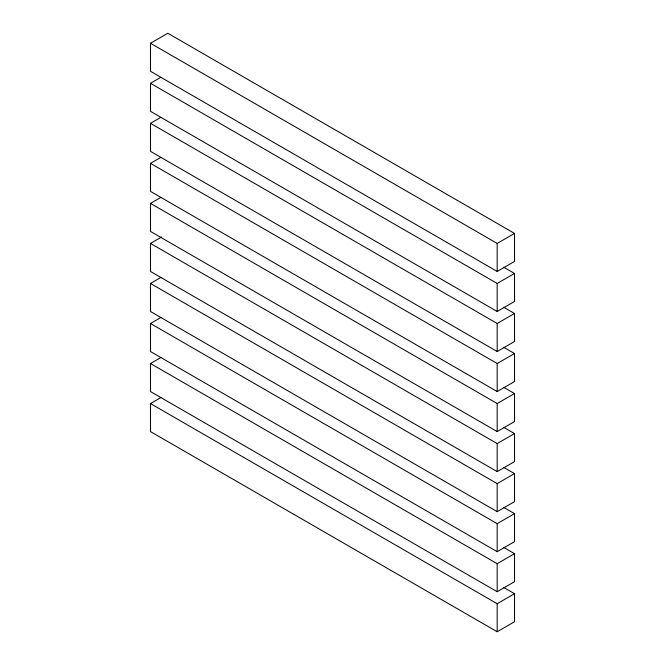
<?xml version="1.0" encoding="UTF-8"?>
<svg xmlns="http://www.w3.org/2000/svg" width="665" height="665" viewBox="0 0 665 665"><rect width="100%" height="100%" fill="white"/><g stroke="black" fill="none" stroke-linecap="round" stroke-linejoin="round"><path stroke-width="1" d="M150.481 43.258L167.821 33.25L514.519 233.415L514.519 261.436L497.179 271.445L150.481 71.28L150.481 43.258L497.179 243.423L514.519 233.415M503.679 267.197L514.519 273.448L514.519 301.469L497.179 311.478L150.481 111.313L150.481 83.291L160.88 77.29M503.679 307.23L514.519 313.481L514.519 341.502L497.179 351.511L150.481 151.346L150.481 123.324L160.88 117.323M503.679 347.263L514.519 353.514L514.519 381.544L497.179 391.552L150.481 191.379L150.481 163.357L160.88 157.356M503.679 387.296L514.519 393.547L514.519 421.577L497.179 431.585L150.481 231.42L150.481 203.39L160.88 197.389M503.679 427.329L514.519 433.58L514.519 461.61L497.179 471.618L150.481 271.453L150.481 243.423L161.753 236.923M503.679 467.362L514.519 473.621L514.519 501.643L497.179 511.651L150.481 311.486L150.481 283.456L160.88 277.455M503.679 507.395L514.519 513.654L514.519 541.676L497.179 551.684L150.481 351.519L150.481 323.498L160.88 317.488M503.679 547.428L514.519 553.687L514.519 581.709L497.179 591.717L150.481 391.552L150.481 363.531L160.88 357.521M503.679 587.461L514.519 593.72L514.519 621.742L497.179 631.75L150.481 431.585L150.481 403.564L160.88 397.554M150.481 83.291L497.179 283.456L514.519 273.448M150.481 123.324L497.179 323.489L514.519 313.481M150.481 163.357L497.179 363.522L514.519 353.514M150.481 203.39L497.179 403.555L514.519 393.547M150.481 243.423L497.179 443.588L514.519 433.58M150.481 283.456L497.179 483.63L514.519 473.621M150.481 323.498L497.179 523.663L514.519 513.654M150.481 363.531L497.179 563.696L514.519 553.687M150.481 403.564L497.179 603.729L514.519 593.72M497.179 243.423L497.179 271.445M497.179 283.456L497.179 311.478M497.179 323.489L497.179 351.511M497.179 363.522L497.179 391.552M497.179 403.555L497.179 431.585M497.179 443.588L497.179 471.618M497.179 483.63L497.179 511.651M497.179 523.663L497.179 551.684M497.179 563.696L497.179 591.717M497.179 603.729L497.179 631.75"/></g></svg>
